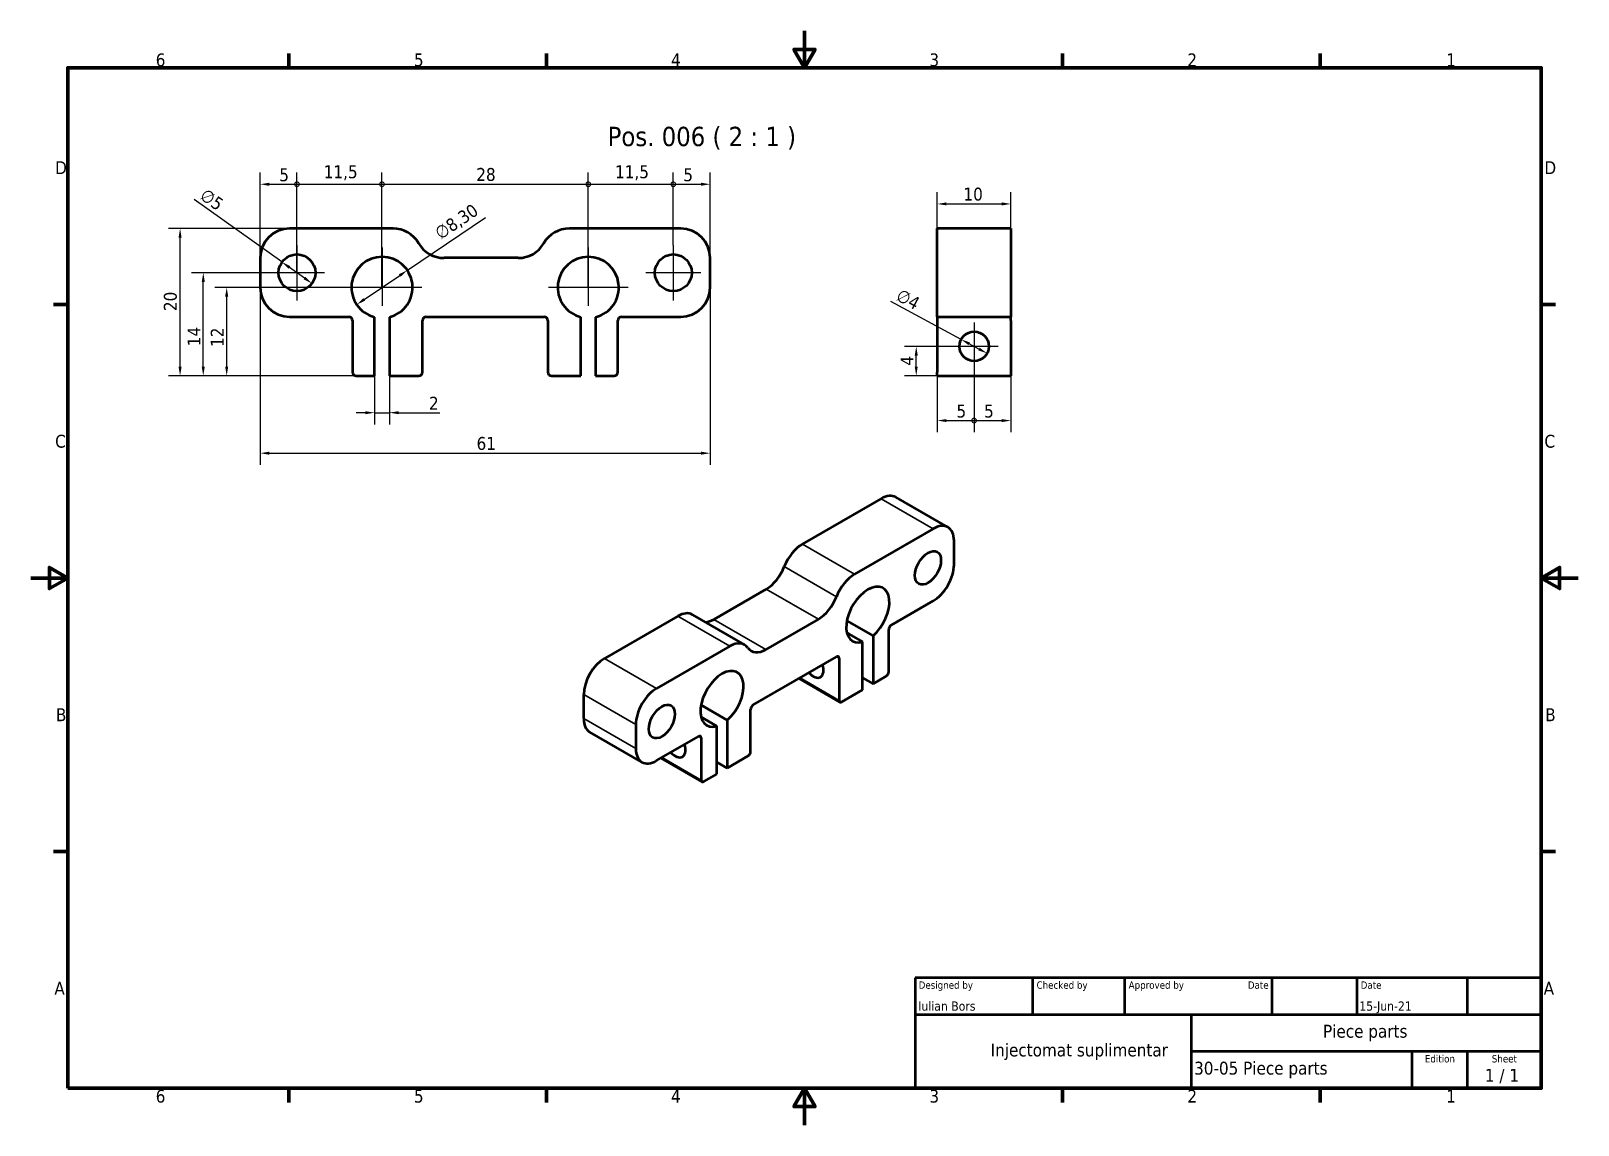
# Model space of a CAD drawing. Header units: millimetres. Extents: x 0 to 210, y 0 to 149.
import ezdxf
from ezdxf.enums import TextEntityAlignment as Align

# ---------------------------------------------------------------- set-up
doc = ezdxf.new("R2010")
doc.units = ezdxf.units.MM
doc.header["$LTSCALE"] = 0.5
for name, color, linetype, lineweight in [('Border (ISO)', 7, 'Continuous', 70), ('Center Mark (ISO)', 7, 'Continuous', 25), ('Dimension (ISO)', 7, 'Continuous', 25), ('Symbol (ISO)', 7, 'Continuous', 25), ('Title (ISO)', 7, 'Continuous', 50), ('Visible (ISO)', 7, 'Continuous', 50), ('Visible Narrow (ISO)', 7, 'Continuous', 35)]:
    doc.layers.add(name, color=color, linetype=linetype, lineweight=lineweight)
doc.styles.add('Label Text (ISO)', font='tahoma.ttf')
doc.styles.add('Note Text (ISO)', font='tahoma.ttf')
doc.styles.add('Text Style39', font='tahoma.ttf')
doc.styles.add('Text Style41', font='tahoma.ttf')
doc.dimstyles.new('Default (ISO)', dxfattribs={"dimscale": 0.5, "dimtxt": 3.5, "dimasz": 2.5, "dimexe": 3.175, "dimexo": 0, "dimgap": 0.762, "dimtad": 1, "dimrnd": 1e-08, "dimzin": 0, "dimtxsty": 'Note Text (ISO)', "dimcen": 0.09, "dimdle": 10, "dimclrd": 256, "dimclre": 256, "dimclrt": 256, "dimazin": 0, "dimtfac": 1.001486, "dimtmove": 0, "dimatfit": 3, "dimfxl": 1, "dimtolj": 1, "dimtzin": 0, "dimlwd": -1, "dimlwe": -1, "dimarcsym": 0})

# ---------------------------------------------------------------- blocks, each defined once
blk = doc.blocks.new('Borders Default Border')
at = {"layer": 'Border (ISO)'}
for p, q in [((70, 287), (70, 290.9)), ((140, 287), (140, 290.9)), ((280, 287), (280, 290.9)), ((350, 287), (350, 290.9)), ((10, 222.75), (6.1, 222.75)), ((410, 222.75), (413.9, 222.75)), ((10, 74.25), (6.1, 74.25)), ((410, 74.25), (413.9, 74.25)), ((70, 10), (70, 6.1)), ((140, 10), (140, 6.1)), ((280, 10), (280, 6.1)), ((350, 10), (350, 6.1))]:
    blk.add_line(p, q, dxfattribs=at)
at = {"layer": 'Border (ISO)', "flags": 128}
for points in [[(210, 297), (210, 287), (207.11, 292), (212.89, 292), (210, 287)], [(10, 10), (10, 287), (410, 287), (410, 10), (10, 10)], [(0, 148.5), (10, 148.5), (5, 151.39), (5, 145.61), (10, 148.5)], [(420, 148.5), (410, 148.5), (415, 151.39), (415, 145.61), (410, 148.5)], [(210, 0), (210, 10), (207.11, 5), (212.89, 5), (210, 10)]]:
    blk.add_lwpolyline(points, dxfattribs=at)
at = {"layer": 'Border (ISO)', "char_height": 3.5, "attachment_point": 7, "style": 'Note Text (ISO)'}
for s, insert in [('6', (33.88, 287.33)), ('5', (103.98, 287.33)), ('4', (173.78, 287.4)), ('3', (243.91, 287.33)), ('2', (313.94, 287.4)), ('1', (384.21, 287.4)), ('D', (6.57, 258.13)), ('D', (410.87, 258.13)), ('C', (6.56, 183.81)), ('C', (410.86, 183.81)), ('B', (6.78, 109.63)), ('B', (411.08, 109.63)), ('A', (6.36, 35.38)), ('A', (410.66, 35.38)), ('6', (33.88, 6.03)), ('5', (103.98, 6.03)), ('4', (173.78, 6.1)), ('3', (243.91, 6.03)), ('2', (313.94, 6.1)), ('1', (384.21, 6.1))]:
    blk.add_mtext(s, dxfattribs=dict(at, insert=insert))
blk = doc.blocks.new('Title Blocks I.A.B')
at = {"layer": 'Title (ISO)'}
for p, q in [((270.07, 130), (100.07, 130)), ((100.07, 130), (100.07, 100)), ((132.07, 120), (132.07, 130)), ((157.07, 120), (157.07, 130)), ((197.07, 120), (197.07, 130)), ((220.07, 120), (220.07, 130)), ((250.07, 120), (250.07, 130)), ((270.07, 100), (270.07, 130)), ((100.07, 120), (270.07, 120)), ((175.07, 120), (175.07, 100)), ((270.07, 110), (175.07, 110)), ((235.07, 100), (235.07, 110)), ((250.07, 100), (250.07, 110)), ((100.07, 100), (270.07, 100))]:
    blk.add_line(p, q, dxfattribs=at)
at = {"layer": 'Title (ISO)', "style": 'Text Style41'}
for s, p in [('Designed by', (101.07, 129)), ('Checked by', (133.07, 129)), ('Approved by', (158.07, 129)), ('Date', (221.07, 129))]:
    blk.add_text(s, height=2, dxfattribs=at).set_placement(p, align=Align.TOP_LEFT)
blk.add_text('Date', height=2, dxfattribs=at).set_placement((196.07, 129), align=Align.TOP_RIGHT)
for s, p in [('Edition', (242.57, 109)), ('Sheet', (260.07, 109))]:
    blk.add_text(s, height=2, dxfattribs=at).set_placement(p, align=Align.TOP_CENTER)
at = {"layer": 'Title (ISO)', "style": 'Note Text (ISO)'}
blk.add_text('1 / 1 ', height=3.5, dxfattribs=at).set_placement((260.07, 103.5), align=Align.MIDDLE_CENTER)
at = {"layer": 'Title (ISO)'}
for tag, p, height, style in [('AUTHOR_001', (100.92, 121.05), 2.5, 'Text Style39'), ('CREATION_DATE_001', (220.69, 121.05), 2.5, 'Text Style39'), ('TITLE_001', (210.83, 113.72), 3.5, 'Note Text (ISO)'), ('COMPANY_001', (102.23, 108.63), 3.5, 'Note Text (ISO)'), ('PART_NUMBER_001', (175.84, 103.7), 3.5, 'Note Text (ISO)')]:
    blk.add_attdef(tag, p, '', height=height, dxfattribs=dict(at, style=style))
at = {"layer": 'Title (ISO)', "style": 'Text Style39'}
for tag, p in [('CHECKED_BY', (133.07, 121)), ('ENG_APPROVED_BY', (158.07, 121))]:
    blk.add_attdef(tag, text='', height=2.5, dxfattribs=at).set_placement(p, align=Align.BOTTOM_LEFT)
blk.add_attdef('ENG_APPROVAL_DATE', text='', height=2.5, dxfattribs=at).set_placement((196.07, 121), align=Align.BOTTOM_RIGHT)
at = {"layer": 'Title (ISO)', "style": 'Note Text (ISO)'}
blk.add_attdef('REVISION_NUMBER', text='', height=3.5, dxfattribs=at).set_placement((242.57, 103.5), align=Align.MIDDLE_CENTER)
blk = doc.blocks.new('*D6')
at = {"layer": 'Defpoints', "color": 0, "transparency": 16777216}
for p in [(31.11, 113.69), (92.19, 113.69), (92.19, 91.19)]:
    blk.add_point(p, dxfattribs=at)
at = {"layer": 'Dimension (ISO)', "transparency": 16777216}
for p, q in [((31.11, 113.69), (31.11, 89.6)), ((92.19, 113.69), (92.19, 89.6)), ((32.36, 91.19), (90.94, 91.19))]:
    blk.add_line(p, q, dxfattribs=at)
for points in [[(32.36, 91.4), (32.36, 90.98), (31.11, 91.19)], [(90.94, 91.4), (90.94, 90.98), (92.19, 91.19)]]:
    blk.add_solid(points, dxfattribs=at)
at = {"layer": 'Dimension (ISO)', "transparency": 16777216, "insert": (60.49, 93.39), "char_height": 1.75, "attachment_point": 1, "style": 'Note Text (ISO)'}
blk.add_mtext('\\A1;61', dxfattribs=at)
blk = doc.blocks.new('_DotSmall')
at = {"color": 0, "linetype": 'ByBlock', "const_width": 0.5}
blk.add_lwpolyline([(-0.0625, 0, 1), (0.0625, 0, 1)], format="xyb", close=True, dxfattribs=at)
blk = doc.blocks.new('*D7')
at = {"layer": 'Defpoints', "color": 0, "transparency": 16777216}
for p in [(36.11, 127.69), (31.11, 117.69), (36.11, 115.69)]:
    blk.add_point(p, dxfattribs=at)
at = {"layer": 'Dimension (ISO)', "transparency": 16777216}
for p, q in [((31.11, 117.69), (31.11, 129.27)), ((36.11, 115.69), (36.11, 129.27)), ((32.36, 127.69), (36.11, 127.69))]:
    blk.add_line(p, q, dxfattribs=at)
blk.add_solid([(32.36, 127.9), (32.36, 127.48), (31.11, 127.69)], dxfattribs=at)
at = {"layer": 'Dimension (ISO)', "transparency": 16777216, "xscale": 1.25, "yscale": 1.25, "zscale": 1.25}
blk.add_blockref('_DotSmall', (36.11, 127.69), dxfattribs=at)
at = {"layer": 'Dimension (ISO)', "transparency": 16777216, "insert": (33.71, 129.85), "char_height": 1.75, "attachment_point": 1, "style": 'Note Text (ISO)'}
blk.add_mtext('\\A1;5', dxfattribs=at)
blk = doc.blocks.new('*D9')
at = {"layer": 'Defpoints', "color": 0, "transparency": 16777216}
for p in [(47.65, 127.69), (36.11, 115.69), (47.65, 113.69)]:
    blk.add_point(p, dxfattribs=at)
at = {"layer": 'Dimension (ISO)', "transparency": 16777216}
for p, q in [((36.11, 115.69), (36.11, 129.27)), ((47.65, 113.69), (47.65, 129.27)), ((36.11, 127.69), (47.65, 127.69))]:
    blk.add_line(p, q, dxfattribs=at)
at = {"layer": 'Dimension (ISO)', "transparency": 16777216, "xscale": 1.25, "yscale": 1.25, "zscale": 1.25, "rotation": 180}
blk.add_blockref('_DotSmall', (36.11, 127.69), dxfattribs=at)
at = {"layer": 'Dimension (ISO)', "transparency": 16777216, "xscale": 1.25, "yscale": 1.25, "zscale": 1.25}
blk.add_blockref('_DotSmall', (47.65, 127.69), dxfattribs=at)
at = {"layer": 'Dimension (ISO)', "transparency": 16777216, "insert": (39.75, 130.26), "char_height": 1.75, "attachment_point": 1, "style": 'Note Text (ISO)'}
blk.add_mtext('\\A1;11,5', dxfattribs=at)
blk = doc.blocks.new('*D10')
at = {"layer": 'Defpoints', "color": 0, "transparency": 16777216}
for p in [(75.65, 127.69), (47.65, 113.69), (75.65, 113.69)]:
    blk.add_point(p, dxfattribs=at)
at = {"layer": 'Dimension (ISO)', "transparency": 16777216}
for p, q in [((47.65, 113.69), (47.65, 129.27)), ((75.65, 113.69), (75.65, 129.27)), ((47.65, 127.69), (75.65, 127.69))]:
    blk.add_line(p, q, dxfattribs=at)
at = {"layer": 'Dimension (ISO)', "transparency": 16777216, "xscale": 1.25, "yscale": 1.25, "zscale": 1.25, "rotation": 180}
blk.add_blockref('_DotSmall', (47.65, 127.69), dxfattribs=at)
at = {"layer": 'Dimension (ISO)', "transparency": 16777216, "xscale": 1.25, "yscale": 1.25, "zscale": 1.25}
blk.add_blockref('_DotSmall', (75.65, 127.69), dxfattribs=at)
at = {"layer": 'Dimension (ISO)', "transparency": 16777216, "insert": (60.45, 129.9), "char_height": 1.75, "attachment_point": 1, "style": 'Note Text (ISO)'}
blk.add_mtext('\\A1;28', dxfattribs=at)
blk = doc.blocks.new('*D11')
at = {"layer": 'Defpoints', "color": 0, "transparency": 16777216}
for p in [(87.19, 127.69), (87.19, 119.44), (75.65, 113.69)]:
    blk.add_point(p, dxfattribs=at)
at = {"layer": 'Dimension (ISO)', "transparency": 16777216}
for p, q in [((75.65, 113.69), (75.65, 129.27)), ((87.19, 119.44), (87.19, 129.27)), ((75.65, 127.69), (87.19, 127.69))]:
    blk.add_line(p, q, dxfattribs=at)
at = {"layer": 'Dimension (ISO)', "transparency": 16777216, "xscale": 1.25, "yscale": 1.25, "zscale": 1.25, "rotation": 180}
blk.add_blockref('_DotSmall', (75.65, 127.69), dxfattribs=at)
at = {"layer": 'Dimension (ISO)', "transparency": 16777216, "xscale": 1.25, "yscale": 1.25, "zscale": 1.25}
blk.add_blockref('_DotSmall', (87.19, 127.69), dxfattribs=at)
at = {"layer": 'Dimension (ISO)', "transparency": 16777216, "insert": (79.29, 130.26), "char_height": 1.75, "attachment_point": 1, "style": 'Note Text (ISO)'}
blk.add_mtext('\\A1;11,5', dxfattribs=at)
blk = doc.blocks.new('*D12')
at = {"layer": 'Defpoints', "color": 0, "transparency": 16777216}
for p in [(92.19, 127.69), (87.19, 119.44), (92.19, 117.69)]:
    blk.add_point(p, dxfattribs=at)
at = {"layer": 'Dimension (ISO)', "transparency": 16777216}
for p, q in [((87.19, 119.44), (87.19, 129.27)), ((92.19, 117.69), (92.19, 129.27)), ((87.19, 127.69), (90.94, 127.69))]:
    blk.add_line(p, q, dxfattribs=at)
blk.add_solid([(90.94, 127.9), (90.94, 127.48), (92.19, 127.69)], dxfattribs=at)
at = {"layer": 'Dimension (ISO)', "transparency": 16777216, "xscale": 1.25, "yscale": 1.25, "zscale": 1.25, "rotation": 180}
blk.add_blockref('_DotSmall', (87.19, 127.69), dxfattribs=at)
at = {"layer": 'Dimension (ISO)', "transparency": 16777216, "insert": (88.55, 129.85), "char_height": 1.75, "attachment_point": 1, "style": 'Note Text (ISO)'}
blk.add_mtext('\\A1;5', dxfattribs=at)
blk = doc.blocks.new('*D13')
at = {"layer": 'Defpoints', "color": 0, "transparency": 16777216}
for p in [(34.07, 117.14), (38.15, 114.23)]:
    blk.add_point(p, dxfattribs=at)
at = {"layer": 'Dimension (ISO)', "transparency": 16777216}
for p, q in [((34.07, 117.14), (22.17, 125.62)), ((37.13, 114.96), (35.09, 116.41))]:
    blk.add_line(p, q, dxfattribs=at)
for points in [[(35.21, 116.58), (34.97, 116.24), (34.07, 117.14)], [(37.25, 115.13), (37.01, 114.79), (38.15, 114.23)]]:
    blk.add_solid(points, dxfattribs=at)
at = {"layer": 'Dimension (ISO)', "transparency": 16777216, "insert": (23.8, 127.25), "char_height": 1.75, "attachment_point": 1, "rotation": 324.5066, "style": 'Note Text (ISO)'}
blk.add_mtext('\\A1;∅5', dxfattribs=at)
blk = doc.blocks.new('*D14')
at = {"layer": 'Defpoints', "color": 0, "transparency": 16777216}
for p in [(51.09, 116.01), (44.22, 111.36)]:
    blk.add_point(p, dxfattribs=at)
at = {"layer": 'Dimension (ISO)', "transparency": 16777216}
for p, q in [((51.09, 116.01), (61.68, 123.17)), ((45.25, 112.06), (50.05, 115.31))]:
    blk.add_line(p, q, dxfattribs=at)
for points in [[(49.94, 115.48), (50.17, 115.14), (51.09, 116.01)], [(45.13, 112.23), (45.37, 111.89), (44.22, 111.36)]]:
    blk.add_solid(points, dxfattribs=at)
at = {"layer": 'Dimension (ISO)', "transparency": 16777216, "insert": (54.61, 121.57), "char_height": 1.75, "attachment_point": 1, "rotation": 34.0772, "style": 'Note Text (ISO)'}
blk.add_mtext('\\A1;∅8,30', dxfattribs=at)
blk = doc.blocks.new('*D15')
at = {"layer": 'Defpoints', "color": 0, "transparency": 16777216}
for p in [(46.65, 101.69), (48.65, 101.69), (48.65, 96.69)]:
    blk.add_point(p, dxfattribs=at)
at = {"layer": 'Dimension (ISO)', "transparency": 16777216}
for p, q in [((46.65, 101.69), (46.65, 95.1)), ((48.65, 101.69), (48.65, 95.1)), ((45.4, 96.69), (44.15, 96.69)), ((46.65, 96.69), (48.65, 96.69)), ((49.9, 96.69), (55.5, 96.69))]:
    blk.add_line(p, q, dxfattribs=at)
for points in [[(45.4, 96.89), (45.4, 96.48), (46.65, 96.69)], [(49.9, 96.89), (49.9, 96.48), (48.65, 96.69)]]:
    blk.add_solid(points, dxfattribs=at)
at = {"layer": 'Dimension (ISO)', "transparency": 16777216, "insert": (54.03, 98.85), "char_height": 1.75, "attachment_point": 1, "style": 'Note Text (ISO)'}
blk.add_mtext('\\A1;2', dxfattribs=at)
blk = doc.blocks.new('*D16')
at = {"layer": 'Defpoints', "color": 0, "transparency": 16777216}
for p in [(26.57, 113.69), (47.65, 113.69), (44.15, 101.69)]:
    blk.add_point(p, dxfattribs=at)
at = {"layer": 'Dimension (ISO)', "transparency": 16777216}
for p, q in [((47.65, 113.69), (24.98, 113.69)), ((26.57, 102.94), (26.57, 112.44)), ((44.15, 101.69), (24.98, 101.69))]:
    blk.add_line(p, q, dxfattribs=at)
for points in [[(26.36, 112.44), (26.78, 112.44), (26.57, 113.69)], [(26.36, 102.94), (26.78, 102.94), (26.57, 101.69)]]:
    blk.add_solid(points, dxfattribs=at)
at = {"layer": 'Dimension (ISO)', "transparency": 16777216, "insert": (24.41, 105.61), "char_height": 1.75, "attachment_point": 1, "rotation": 90, "style": 'Note Text (ISO)'}
blk.add_mtext('\\A1;12', dxfattribs=at)
blk = doc.blocks.new('*D17')
at = {"layer": 'Defpoints', "color": 0, "transparency": 16777216}
for p in [(23.39, 115.69), (36.11, 115.69), (44.15, 101.69)]:
    blk.add_point(p, dxfattribs=at)
at = {"layer": 'Dimension (ISO)', "transparency": 16777216}
for p, q in [((36.11, 115.69), (21.81, 115.69)), ((23.39, 102.94), (23.39, 114.44)), ((44.15, 101.69), (21.81, 101.69))]:
    blk.add_line(p, q, dxfattribs=at)
for points in [[(23.18, 114.44), (23.6, 114.44), (23.39, 115.69)], [(23.18, 102.94), (23.6, 102.94), (23.39, 101.69)]]:
    blk.add_solid(points, dxfattribs=at)
at = {"layer": 'Dimension (ISO)', "transparency": 16777216, "insert": (21.26, 105.71), "char_height": 1.75, "attachment_point": 1, "rotation": 90, "style": 'Note Text (ISO)'}
blk.add_mtext('\\A1;14', dxfattribs=at)
blk = doc.blocks.new('*D18')
at = {"layer": 'Defpoints', "color": 0, "transparency": 16777216}
for p in [(20.24, 121.69), (35.11, 121.69), (44.15, 101.69)]:
    blk.add_point(p, dxfattribs=at)
at = {"layer": 'Dimension (ISO)', "transparency": 16777216}
for p, q in [((35.11, 121.69), (18.66, 121.69)), ((20.24, 102.94), (20.24, 120.44)), ((44.15, 101.69), (18.66, 101.69))]:
    blk.add_line(p, q, dxfattribs=at)
for points in [[(20.04, 120.44), (20.45, 120.44), (20.24, 121.69)], [(20.04, 102.94), (20.45, 102.94), (20.24, 101.69)]]:
    blk.add_solid(points, dxfattribs=at)
at = {"layer": 'Dimension (ISO)', "transparency": 16777216, "insert": (18.04, 110.48), "char_height": 1.75, "attachment_point": 1, "rotation": 90, "style": 'Note Text (ISO)'}
blk.add_mtext('\\A1;20', dxfattribs=at)
blk = doc.blocks.new('*D19')
at = {"layer": 'Defpoints', "color": 0, "transparency": 16777216}
for p in [(123.02, 101.69), (128.02, 102.44), (128.02, 95.62)]:
    blk.add_point(p, dxfattribs=at)
at = {"layer": 'Dimension (ISO)', "transparency": 16777216}
for p, q in [((123.02, 101.69), (123.02, 94.03)), ((128.02, 102.44), (128.02, 94.03)), ((124.27, 95.62), (128.02, 95.62))]:
    blk.add_line(p, q, dxfattribs=at)
blk.add_solid([(124.27, 95.82), (124.27, 95.41), (123.02, 95.62)], dxfattribs=at)
at = {"layer": 'Dimension (ISO)', "transparency": 16777216, "xscale": 1.25, "yscale": 1.25, "zscale": 1.25}
blk.add_blockref('_DotSmall', (128.02, 95.62), dxfattribs=at)
at = {"layer": 'Dimension (ISO)', "transparency": 16777216, "insert": (125.63, 97.78), "char_height": 1.75, "attachment_point": 1, "style": 'Note Text (ISO)'}
blk.add_mtext('\\A1;5', dxfattribs=at)
blk = doc.blocks.new('*D20')
at = {"layer": 'Defpoints', "color": 0, "transparency": 16777216}
for p in [(128.02, 102.44), (133.02, 101.69), (133.02, 95.62)]:
    blk.add_point(p, dxfattribs=at)
at = {"layer": 'Dimension (ISO)', "transparency": 16777216}
for p, q in [((128.02, 102.44), (128.02, 94.03)), ((133.02, 101.69), (133.02, 94.03)), ((128.02, 95.62), (131.77, 95.62))]:
    blk.add_line(p, q, dxfattribs=at)
blk.add_solid([(131.77, 95.82), (131.77, 95.41), (133.02, 95.62)], dxfattribs=at)
at = {"layer": 'Dimension (ISO)', "transparency": 16777216, "xscale": 1.25, "yscale": 1.25, "zscale": 1.25, "rotation": 180}
blk.add_blockref('_DotSmall', (128.02, 95.62), dxfattribs=at)
at = {"layer": 'Dimension (ISO)', "transparency": 16777216, "insert": (129.38, 97.78), "char_height": 1.75, "attachment_point": 1, "style": 'Note Text (ISO)'}
blk.add_mtext('\\A1;5', dxfattribs=at)
blk = doc.blocks.new('*D21')
at = {"layer": 'Defpoints', "color": 0, "transparency": 16777216}
for p in [(133.02, 125.02), (123.02, 101.69), (133.02, 101.69)]:
    blk.add_point(p, dxfattribs=at)
at = {"layer": 'Dimension (ISO)', "transparency": 16777216}
for p, q in [((123.02, 101.69), (123.02, 126.61)), ((133.02, 101.69), (133.02, 126.61)), ((124.27, 125.02), (131.77, 125.02))]:
    blk.add_line(p, q, dxfattribs=at)
for points in [[(124.27, 125.23), (124.27, 124.82), (123.02, 125.02)], [(131.77, 125.23), (131.77, 124.82), (133.02, 125.02)]]:
    blk.add_solid(points, dxfattribs=at)
at = {"layer": 'Dimension (ISO)', "transparency": 16777216, "insert": (126.58, 127.23), "char_height": 1.75, "attachment_point": 1, "style": 'Note Text (ISO)'}
blk.add_mtext('\\A1;10', dxfattribs=at)
blk = doc.blocks.new('*D22')
at = {"layer": 'Defpoints', "color": 0, "transparency": 16777216}
for p in [(120.17, 105.69), (124.77, 105.69), (123.02, 101.69)]:
    blk.add_point(p, dxfattribs=at)
at = {"layer": 'Dimension (ISO)', "transparency": 16777216}
for p, q in [((124.77, 105.69), (118.58, 105.69)), ((120.17, 102.94), (120.17, 104.44)), ((123.02, 101.69), (118.58, 101.69))]:
    blk.add_line(p, q, dxfattribs=at)
for points in [[(119.96, 104.44), (120.37, 104.44), (120.17, 105.69)], [(119.96, 102.94), (120.37, 102.94), (120.17, 101.69)]]:
    blk.add_solid(points, dxfattribs=at)
at = {"layer": 'Dimension (ISO)', "transparency": 16777216, "insert": (118.04, 103.08), "char_height": 1.75, "attachment_point": 1, "rotation": 90, "style": 'Note Text (ISO)'}
blk.add_mtext('\\A1;4', dxfattribs=at)
blk = doc.blocks.new('*D23')
at = {"layer": 'Defpoints', "color": 0, "transparency": 16777216}
for p in [(126.26, 106.63), (129.78, 104.74)]:
    blk.add_point(p, dxfattribs=at)
at = {"layer": 'Dimension (ISO)', "transparency": 16777216}
for p, q in [((126.26, 106.63), (116.7, 111.78)), ((128.68, 105.33), (127.36, 106.04))]:
    blk.add_line(p, q, dxfattribs=at)
for points in [[(127.46, 106.22), (127.26, 105.86), (126.26, 106.63)], [(128.78, 105.51), (128.58, 105.15), (129.78, 104.74)]]:
    blk.add_solid(points, dxfattribs=at)
at = {"layer": 'Dimension (ISO)', "transparency": 16777216, "insert": (118.11, 113.6), "char_height": 1.75, "attachment_point": 1, "rotation": 331.7009, "style": 'Note Text (ISO)'}
blk.add_mtext('\\A1;∅4', dxfattribs=at)

msp = doc.modelspace()

# ---------------------------------------------------------------- linework, layer by layer
at = {"layer": 'Center Mark (ISO)', "linetype": 'Continuous'}
for p, q in [((36.1103, 119.4357), (36.1103, 111.9357)), ((47.6525, 119.0857), (47.6525, 111.1857)), ((75.6525, 119.0857), (75.6525, 111.1857)), ((87.1947, 119.4357), (87.1947, 111.9357)), ((39.8603, 115.6857), (32.3603, 115.6857)), ((90.9447, 115.6857), (83.4447, 115.6857)), ((53.0525, 113.6857), (42.2525, 113.6857)), ((81.0525, 113.6857), (70.2525, 113.6857)), ((128.0231, 108.9357), (128.0231, 102.4357)), ((131.2731, 105.6857), (124.7731, 105.6857))]:
    msp.add_line(p, q, dxfattribs=at)
at = {"layer": 'Visible (ISO)'}
for p, q in [((49.1525, 121.6857), (35.1103, 121.6857)), ((88.1947, 121.6857), (73.0807, 121.6857)), ((123.0231, 117.6857), (123.0231, 121.6857)), ((133.0231, 121.6857), (123.0231, 121.6857)), ((133.0231, 121.6857), (133.0231, 117.6857)), ((31.1103, 117.6857), (31.1103, 113.6857)), ((66.1525, 117.6857), (56.0807, 117.6857)), ((92.1947, 113.6857), (92.1947, 117.6857)), ((123.0231, 113.6857), (123.0231, 117.6857)), ((133.0231, 117.6857), (133.0231, 113.6857)), ((123.0231, 109.6857), (123.0231, 113.6857)), ((133.0231, 113.6857), (133.0231, 109.6857)), ((35.1103, 109.6857), (43.1525, 109.6857)), ((46.6525, 101.6857), (46.6525, 109.6579)), ((48.6525, 109.6579), (48.6525, 101.6857)), ((53.6525, 109.6857), (69.6525, 109.6857)), ((74.6525, 101.6857), (74.6525, 109.6579)), ((76.6525, 109.6579), (76.6525, 101.6857)), ((80.1525, 109.6857), (88.1947, 109.6857)), ((123.0231, 109.6857), (123.0231, 109.1857)), ((123.0231, 109.6857), (133.0231, 109.6857)), ((133.0231, 109.1857), (133.0231, 109.6857)), ((43.6525, 109.1857), (43.6525, 102.1857)), ((53.1525, 102.1857), (53.1525, 109.1857)), ((70.1525, 109.1857), (70.1525, 102.1857)), ((79.6525, 102.1857), (79.6525, 109.1857)), ((123.0231, 109.1857), (123.0231, 102.1857)), ((133.0231, 109.1857), (133.0231, 102.1857)), ((44.1525, 101.6857), (46.6525, 101.6857)), ((48.6525, 101.6857), (52.6525, 101.6857)), ((70.6525, 101.6857), (74.6525, 101.6857)), ((76.6525, 101.6857), (79.1525, 101.6857)), ((123.0231, 101.6857), (123.0231, 102.1857)), ((123.0231, 101.6857), (133.0231, 101.6857)), ((133.0231, 102.1857), (133.0231, 101.6857)), ((104.7079, 78.8439), (115.3951, 85.0141)), ((124.4662, 81.1297), (117.3951, 85.2122)), ((122.4662, 80.9316), (111.779, 74.7614)), ((125.2946, 76.0327), (125.2946, 79.2986)), ((99.8089, 72.7494), (92.6871, 68.6376)), ((116.7795, 67.8505), (122.4662, 71.1337)), ((87.7881, 69.0752), (77.8588, 63.3425)), ((89.7881, 69.2733), (96.8592, 65.1908)), ((106.88, 68.667), (99.7582, 64.5552)), ((110.7495, 68.4515), (114.3046, 66.399)), ((116.4259, 61.5226), (116.4259, 67.2381)), ((110.7495, 66.8185), (112.8904, 65.5825)), ((112.8904, 59.0731), (112.8904, 65.5825)), ((114.3046, 66.399), (114.3046, 59.8896)), ((94.8592, 64.9927), (84.9298, 59.26)), ((98.0412, 57.0319), (109.3549, 63.5639)), ((109.7084, 63.3597), (109.7084, 57.6443)), ((114.3046, 59.8896), (116.0724, 60.9102)), ((104.2587, 60.6216), (109.812, 57.4154)), ((110.062, 57.4401), (112.8904, 59.0731)), ((112.8904, 60.7061), (114.3046, 59.8896)), ((75.0304, 55.1775), (75.0304, 58.4435)), ((90.9505, 57.0206), (94.5056, 54.968)), ((90.9505, 55.3876), (93.0914, 54.1515)), ((94.5056, 54.968), (94.5056, 48.4587)), ((97.6876, 50.704), (97.6876, 56.4195)), ((82.9298, 49.2639), (75.8588, 53.3464)), ((82.1014, 54.361), (82.1014, 51.0951)), ((84.9298, 49.4621), (90.6165, 52.7453)), ((90.9701, 52.5412), (90.9701, 46.8257)), ((93.0914, 47.6422), (93.0914, 54.1515)), ((85.5203, 49.803), (91.0736, 46.5968)), ((93.0914, 49.2752), (94.5056, 48.4587)), ((94.5056, 48.4587), (97.3341, 50.0917)), ((91.3236, 46.6215), (93.0914, 47.6422))]:
    msp.add_line(p, q, dxfattribs=at)
for centre, radius in [((36.1103, 115.6857), 2.5), ((87.1947, 115.6857), 2.5), ((128.0231, 105.6857), 2)]:
    msp.add_circle(centre, radius, dxfattribs=at)
for centre, radius, start, end in [((35.1103, 117.6857), 4, 90, 180), ((49.1525, 117.6857), 4, 30, 90), ((73.0807, 117.6857), 4, 90, 150), ((88.1947, 117.6857), 4, 0, 90), ((47.6525, 113.6857), 4.15, 283.943435, 256.056565), ((56.0807, 121.6857), 4, 210, 270), ((66.1525, 121.6857), 4, 270, 330), ((75.6525, 113.6857), 4.15, 283.943435, 256.056565), ((35.1103, 113.6857), 4, 180, 270), ((88.1947, 113.6857), 4, 270, 0), ((43.1525, 109.1857), 0.5, 0, 90), ((53.6525, 109.1857), 0.5, 90, 180), ((69.6525, 109.1857), 0.5, 0, 90), ((80.1525, 109.1857), 0.5, 90, 180), ((44.1525, 102.1857), 0.5, 180, 270), ((52.6525, 102.1857), 0.5, 270, 0), ((70.6525, 102.1857), 0.5, 180, 270), ((79.1525, 102.1857), 0.5, 270, 0)]:
    msp.add_arc(centre, radius, start, end, dxfattribs=at)
for centre, major_axis, ratio, start_param, end_param in [((115.3951, 81.7481), (2, 3.4641), 0.57735027, 0, 0.78539816), ((122.4662, 77.6656), (2, 3.4641), 0.57735027, 5.49778714, 7.06858347), ((104.7079, 75.5779), (-2, -3.4641), 0.57735027, 3.92699082, 4.97418837), ((99.8089, 76.0154), (-2, -3.4641), 0.57735027, 0.78539816, 1.83259571), ((122.4662, 74.3997), (-2, -3.4641), 0.57735027, 0.78539816, 2.35619449), ((111.779, 71.4954), (2, 3.4641), 0.57735027, 0.78539816, 1.83259571), ((113.5975, 69.2793), (-2.075, -3.594), 0.57735027, 1.02875701, 6.82522462), ((106.88, 71.9329), (2, 3.4641), 0.57735027, 3.92699082, 4.97418837), ((87.7881, 65.8092), (2, 3.4641), 0.57735027, 0, 0.78539816), ((92.6871, 71.9036), (-2, -3.4641), 0.57735027, 0.37131324, 0.78539816), ((116.7795, 67.4422), (-0.25, -0.433), 0.57735027, 3.92699082, 5.49778714), ((94.8592, 61.7267), (2, 3.4641), 0.57735027, 6.02138592, 7.06858347), ((110.7691, 65.1968), (1, -1.7321), 0.57735026, 2.18951887, 2.37446117), ((77.8588, 60.0765), (-2, -3.4641), 0.57735027, 3.92699082, 5.49778714), ((99.7582, 67.8212), (-2, -3.4641), 0.57735027, 6.02138592, 7.06858347), ((109.3549, 63.1556), (0.25, 0.433), 0.57735027, 5.49778714, 7.06858347), ((93.7985, 57.8484), (-2.075, -3.594), 0.57735027, 1.02875701, 6.82522462), ((106.1729, 62.5432), (1, -1.7321), 0.57735027, 5.0737561, 7.49261451), ((116.0724, 61.3185), (-0.25, -0.433), 0.57735027, 0.78539816, 2.35619449), ((84.9298, 55.994), (2, 3.4641), 0.57735027, 0.78539816, 2.35619449), ((98.0412, 56.6236), (-0.25, -0.433), 0.57735027, 3.92699082, 5.49778714), ((110.062, 57.8484), (-0.25, -0.433), 0.57735027, 5.49778714, 7.06858347), ((77.8588, 56.8105), (-2, -3.4641), 0.57735027, 5.49778714, 6.28318531), ((90.9701, 53.7659), (1, -1.7321), 0.57735027, 2.18951897, 2.37446116), ((90.6165, 52.337), (0.25, 0.433), 0.57735027, 5.49778714, 7.06858347), ((84.9298, 52.728), (-2, -3.4641), 0.57735027, 5.49778714, 7.06858347), ((87.4346, 51.7247), (1, -1.7321), 0.57735027, 5.0737561, 7.49261451), ((97.3341, 50.4999), (-0.25, -0.433), 0.57735027, 0.78539816, 2.35619449), ((91.3236, 47.0298), (-0.25, -0.433), 0.57735027, 5.49778714, 7.06858347)]:
    msp.add_ellipse(centre, major_axis=major_axis, ratio=ratio, start_param=start_param, end_param=end_param, dxfattribs=at)
for centre in [(121.7591, 75.6244), (85.637, 54.7693)]:
    msp.add_ellipse(centre, major_axis=(1.25, 2.1651), ratio=0.57735027, dxfattribs=at)
at = {"layer": 'Visible Narrow (ISO)'}
for p, q in [((115.3951, 85.0141), (122.4662, 80.9316)), ((111.779, 74.7614), (104.7079, 78.8439)), ((102.2584, 75.7966), (109.3295, 71.7142)), ((99.8089, 72.7494), (106.88, 68.667)), ((87.7881, 69.0752), (94.8592, 64.9927)), ((99.7582, 64.5552), (92.6871, 68.6376)), ((84.9298, 59.26), (77.8588, 63.3425)), ((109.3549, 63.5639), (109.7084, 63.3597)), ((109.7084, 57.6443), (104.4051, 60.7061)), ((75.0304, 58.4435), (82.1014, 54.361)), ((82.1014, 51.0951), (75.0304, 55.1775)), ((90.6165, 52.7453), (90.9701, 52.5412)), ((90.9701, 46.8257), (85.6668, 49.8875))]:
    msp.add_line(p, q, dxfattribs=at)

# ---------------------------------------------------------------- block references
at = {"xscale": 0.5, "yscale": 0.5, "zscale": 0.5}
msp.add_blockref('Borders Default Border', (0, 0), dxfattribs=at)
msp.add_blockref('Title Blocks I.A.B', (69.9643, -45), dxfattribs=at).add_auto_attribs({'TITLE_001': 'Piece parts', 'PART_NUMBER_001': '30-05 Piece parts', 'COMPANY_001': '              Injectomat suplimentar', 'AUTHOR_001': 'Iulian Bors', 'CREATION_DATE_001': '15-Jun-21'})

# ---------------------------------------------------------------- texts
at = {"layer": 'Symbol (ISO)', "insert": (78.2731, 132.3911), "char_height": 2.625, "attachment_point": 7, "style": 'Label Text (ISO)'}
msp.add_mtext('Pos. 006 ( 2 : 1 )', dxfattribs=at)

# ---------------------------------------------------------------- dimensions: what is measured, and where the dimension line sits
at = {"layer": 'Dimension (ISO)'}
for base, p1, p2, angle, override, picture, middle in [((47.6525, 127.6869), (36.1103, 115.6857), (47.6525, 113.6857), 180, {"dimgap": 0.762, "dimdec": 1, "dimblk1": 'DotSmall', "dimblk2": 'DotSmall', "dimsah": 1, "dimdle": 0, "dimtol": 0, "dimlim": 0, "dimtp": 0, "dimtm": 0, "dimtdec": 2, "dimtofl": 0, "dimatfit": 1}, '*D9', (41.8864, 127.6869)), ((87.1947, 127.6869), (75.6525, 113.6857), (87.1947, 119.4357), 180, {"dimgap": 0.762, "dimdec": 1, "dimblk1": 'DotSmall', "dimblk2": 'DotSmall', "dimsah": 1, "dimdle": 0, "dimtol": 0, "dimlim": 0, "dimtp": 0, "dimtm": 0, "dimtdec": 2, "dimtofl": 0, "dimatfit": 1}, '*D11', (81.4286, 127.6869)), ((36.1103, 127.6869), (31.1103, 117.6857), (36.1103, 115.6857), 180, {"dimgap": 0.762, "dimdec": 0, "dimblk2": 'DotSmall', "dimsah": 1, "dimdle": 0, "dimtol": 0, "dimlim": 0, "dimtp": 0, "dimtm": 0, "dimtdec": 2, "dimtofl": 0, "dimatfit": 1}, '*D7', (34.2353, 127.6869)), ((75.6525, 127.6869), (47.6525, 113.6857), (75.6525, 113.6857), 180, {"dimgap": 0.762, "dimdec": 0, "dimblk1": 'DotSmall', "dimblk2": 'DotSmall', "dimsah": 1, "dimdle": 0, "dimtol": 0, "dimlim": 0, "dimtp": 0, "dimtm": 0, "dimtdec": 2, "dimtofl": 0, "dimatfit": 1}, '*D10', (61.6575, 127.6869)), ((92.1947, 127.6869), (87.1947, 119.4357), (92.1947, 117.6857), 180, {"dimgap": 0.762, "dimdec": 0, "dimblk1": 'DotSmall', "dimsah": 1, "dimdle": 0, "dimtol": 0, "dimlim": 0, "dimtp": 0, "dimtm": 0, "dimtdec": 2, "dimtofl": 0, "dimatfit": 1}, '*D12', (89.0697, 127.6869)), ((133.0231, 125.0239), (123.0231, 101.6857), (133.0231, 101.6857), 180, {"dimgap": 0.762, "dimdec": 0, "dimtol": 0, "dimlim": 0, "dimtp": 0, "dimtm": 0, "dimtdec": 2, "dimtofl": 0, "dimatfit": 1}, '*D21', (127.714, 125.0239)), ((20.2439, 121.6857), (44.1525, 101.6857), (35.1103, 121.6857), 90, {"dimgap": 0.762, "dimdec": 0, "dimtol": 0, "dimlim": 0, "dimtp": 0, "dimtm": 0, "dimtdec": 2, "dimtofl": 0, "dimatfit": 1}, '*D18', (20.2439, 111.6857)), ((23.3926, 115.6857), (44.1525, 101.6857), (36.1103, 115.6857), 90, {"dimgap": 0.762, "dimdec": 0, "dimtol": 0, "dimlim": 0, "dimtp": 0, "dimtm": 0, "dimtdec": 2, "dimtofl": 0, "dimatfit": 1}, '*D17', (23.3926, 106.8617)), ((26.5725, 113.6857), (44.1525, 101.6857), (47.6525, 113.6857), 90, {"dimgap": 0.762, "dimdec": 0, "dimtol": 0, "dimlim": 0, "dimtp": 0, "dimtm": 0, "dimtdec": 2, "dimtofl": 0, "dimatfit": 1}, '*D16', (26.5725, 106.7366)), ((92.1947, 91.192), (31.1103, 113.6857), (92.1947, 113.6857), 180, {"dimgap": 0.762, "dimdec": 0, "dimtol": 0, "dimlim": 0, "dimtp": 0, "dimtm": 0, "dimtdec": 2, "dimtofl": 0, "dimatfit": 1}, '*D6', (61.6525, 91.192)), ((120.1664, 105.6857), (123.0231, 101.6857), (124.7731, 105.6857), 270, {"dimgap": 0.762, "dimdec": 0, "dimtol": 0, "dimlim": 0, "dimtp": 0, "dimtm": 0, "dimtdec": 2, "dimtofl": 0, "dimatfit": 1}, '*D22', (120.1664, 103.6857)), ((128.0231, 95.6163), (123.0231, 101.6857), (128.0231, 102.4357), 180, {"dimgap": 0.762, "dimdec": 0, "dimblk2": 'DotSmall', "dimsah": 1, "dimdle": 0, "dimtol": 0, "dimlim": 0, "dimtp": 0, "dimtm": 0, "dimtdec": 2, "dimtofl": 0, "dimatfit": 1}, '*D19', (126.1481, 95.6163)), ((133.0231, 95.6163), (128.0231, 102.4357), (133.0231, 101.6857), 180, {"dimgap": 0.762, "dimdec": 0, "dimblk1": 'DotSmall', "dimsah": 1, "dimdle": 0, "dimtol": 0, "dimlim": 0, "dimtp": 0, "dimtm": 0, "dimtdec": 2, "dimtofl": 0, "dimatfit": 1}, '*D20', (129.8981, 95.6163))]:
    dim = msp.add_linear_dim(base=base, p1=p1, p2=p2, angle=angle, dimstyle='Default (ISO)', override=override, dxfattribs=at)
    dim.commit()
    dim.dimension.update_dxf_attribs({"geometry": picture, "text_midpoint": middle, "dimtype": 160})
for p1, p2, override, picture, middle in [((38.1457, 114.2341), (34.0748, 117.1372), {"dimgap": 0.762, "dimdec": 0, "dimlfac": 1, "dimtol": 0, "dimlim": 0, "dimtp": 0, "dimtm": 0, "dimtdec": 2, "dimatfit": 2}, '*D13', (23.7008, 124.5351)), ((44.2151, 111.3604), (51.0898, 116.0109), {"dimgap": 0.762, "dimdec": 2, "dimlfac": 1, "dimtol": 0, "dimlim": 0, "dimtp": 0, "dimtm": 0, "dimtdec": 2, "dimatfit": 2}, '*D14', (58.7209, 121.1731)), ((129.7841, 104.7375), (126.2622, 106.6338), {"dimgap": 0.762, "dimdec": 0, "dimlfac": 1, "dimtol": 0, "dimlim": 0, "dimtp": 0, "dimtm": 0, "dimtdec": 2, "dimatfit": 2}, '*D23', (118.3774, 110.8792))]:
    dim = msp.add_diameter_dim_2p(p1=p1, p2=p2, dimstyle='Default (ISO)', override=override, dxfattribs=at)
    dim.commit()
    dim.dimension.update_dxf_attribs({"geometry": picture, "text_midpoint": middle, "dimtype": 163})
dim = msp.add_linear_dim(base=(48.6525, 96.6857), p1=(46.6525, 101.6857), p2=(48.6525, 101.6857), dimstyle='Default (ISO)', override={"dimgap": 0.762, "dimdec": 0, "dimtol": 0, "dimlim": 0, "dimtp": 0, "dimtm": 0, "dimtdec": 2, "dimtofl": 1, "dimatfit": 1}, dxfattribs=at)
dim.commit()
dim.dimension.update_dxf_attribs({"geometry": '*D15', "text_midpoint": (54.5746, 96.6857), "dimtype": 160})

doc.saveas('drawing.dxf')
